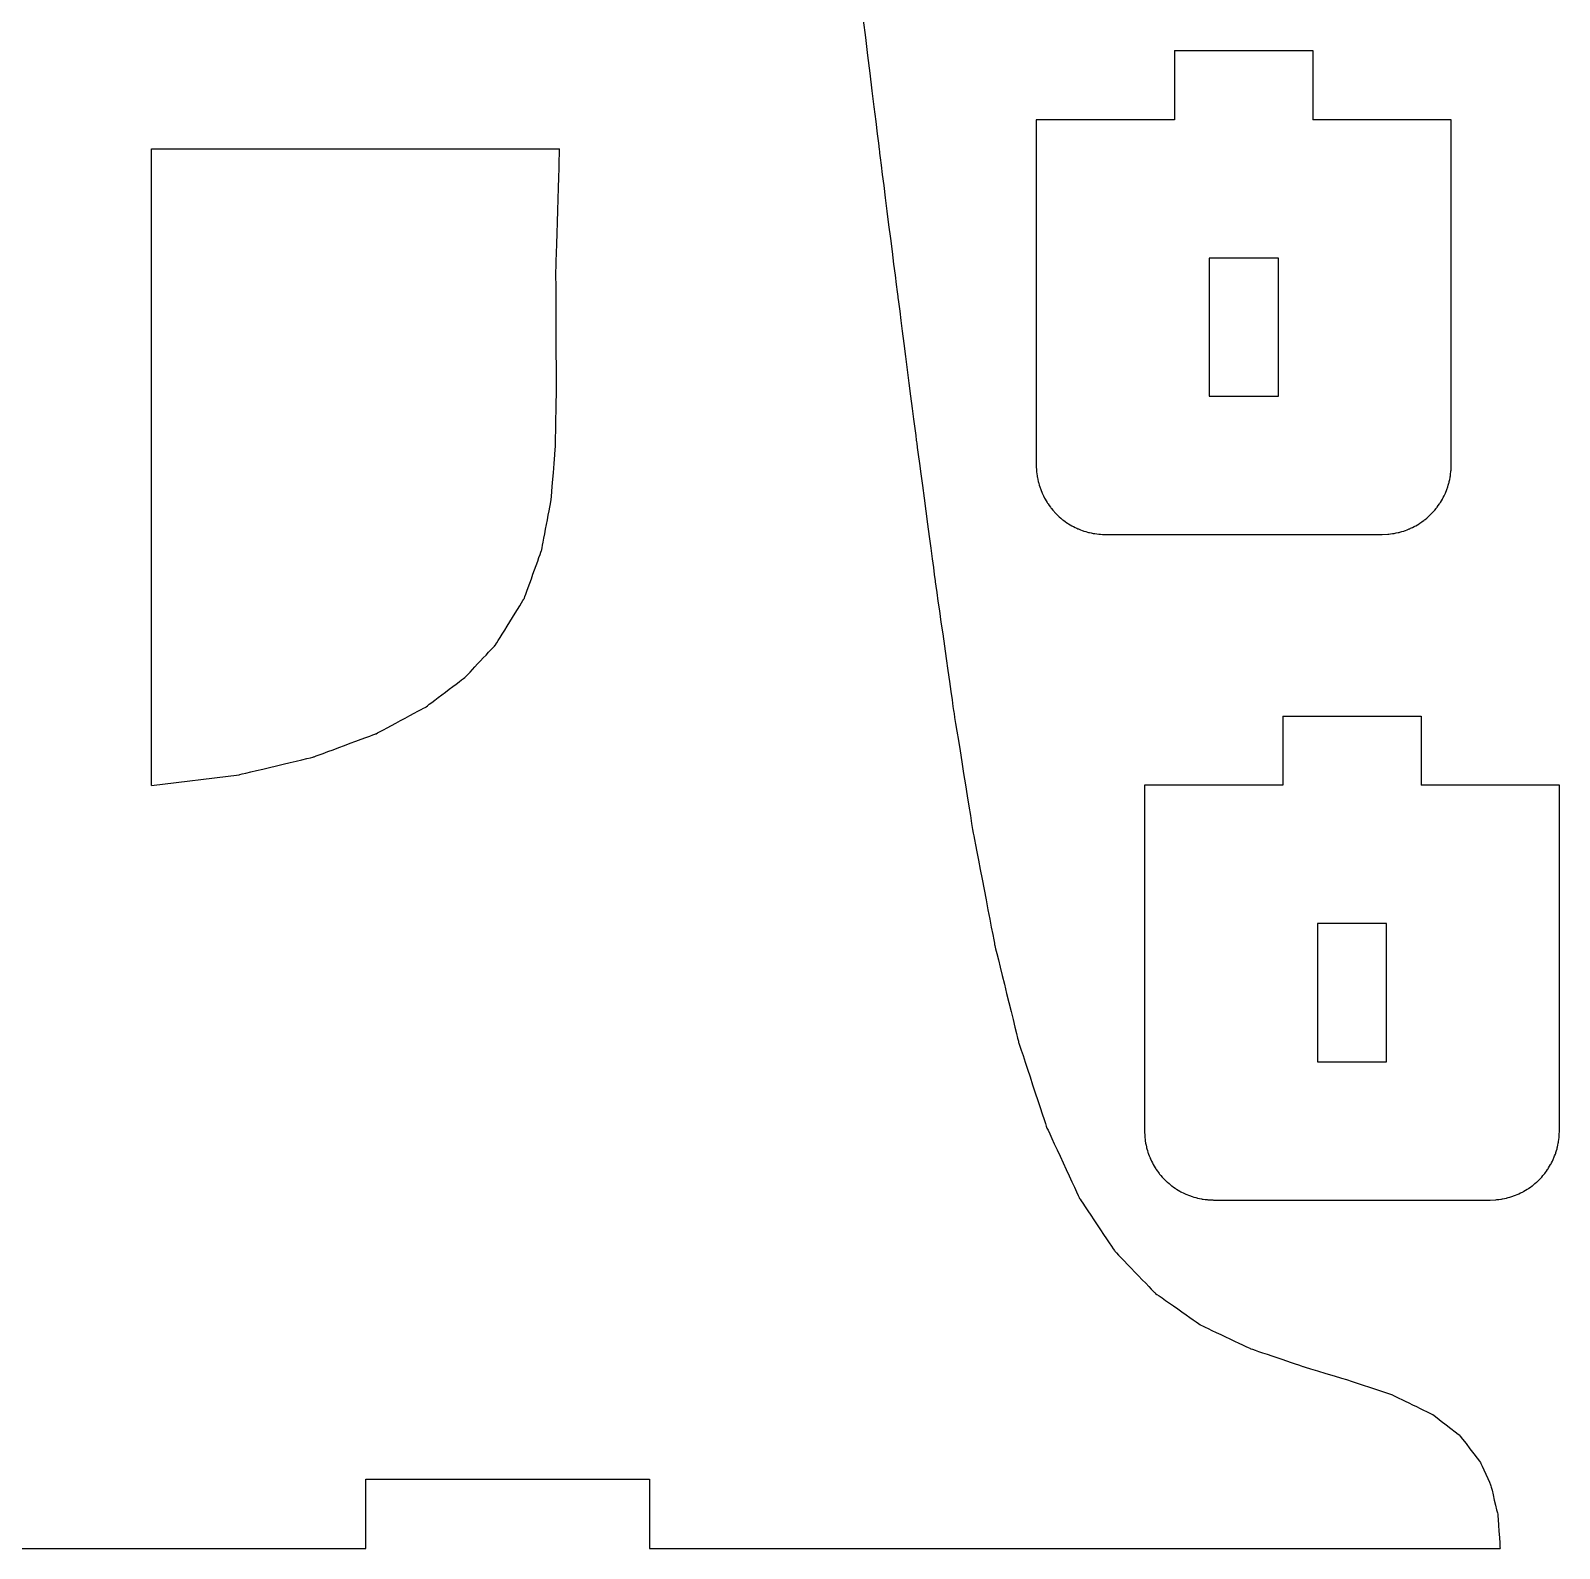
# Model space of a CAD drawing. Header units: centimetres. Extents: x -35.4 to 30.2, y -20.1 to 20.9.
# Drawn here: x -2.54 to 8.51, y -20.08 to -9.1 of the extents above; entities that cross this region are included whole.
import ezdxf

# ---------------------------------------------------------------- set-up
doc = ezdxf.new("R2010")
doc.units = ezdxf.units.CM
doc.header["$MEASUREMENT"] = 0
doc.layers.add('Capa 1', color=7, linetype='Continuous')

msp = doc.modelspace()

# ---------------------------------------------------------------- linework, layer by layer
at = {"layer": 'Capa 1', "color": 1, "lineweight": 25}
for points, knots in [([(8.08485, 0.41948), (8.08485, 0.41948), (8.05935, 0.2148), (8.05935, 0.2148), (8.05935, 0.2148), (8.05935, 0.2148), (7.98763, 0.04526), (7.98763, 0.04526), (7.98763, 0.04526), (7.98763, 0.04526), (7.8764, -0.09469), (7.8764, -0.09469), (7.8764, -0.09469), (7.8764, -0.09469), (7.649, -0.26007), (7.649, -0.26007), (7.649, -0.26007), (7.649, -0.26007), (7.36544, -0.38562), (7.36544, -0.38562), (7.36544, -0.38562), (7.36544, -0.38562), (6.92817, -0.51393), (6.92817, -0.51393), (6.92817, -0.51393), (6.92817, -0.51393), (6.45319, -0.62188), (6.45319, -0.62188), (6.45319, -0.62188), (6.45319, -0.62188), (5.96727, -0.73114), (5.96727, -0.73114), (5.96727, -0.73114), (5.96727, -0.73114), (5.39923, -0.88812), (5.39923, -0.88812), (5.39923, -0.88812), (5.39923, -0.88812), (4.87302, -1.09436), (4.87302, -1.09436), (4.87302, -1.09436), (4.87302, -1.09436), (4.40725, -1.36554), (4.40725, -1.36554), (4.40725, -1.36554), (4.40725, -1.36554), (4.01302, -1.71179), (4.01302, -1.71179), (4.01302, -1.71179), (4.01302, -1.71179), (3.69549, -2.13837), (3.69549, -2.13837), (3.69549, -2.13837), (3.69549, -2.13837), (3.46848, -2.61035), (3.46848, -2.61035), (3.46848, -2.61035), (3.46848, -2.61035), (3.30553, -3.15221), (3.30553, -3.15221), (3.30553, -3.15221), (3.30553, -3.15221), (3.20167, -3.76065), (3.20167, -3.76065), (3.20167, -3.76065), (3.20167, -3.76065), (3.15027, -4.43075), (3.15027, -4.43075), (3.15027, -4.43075), (3.15027, -4.43075), (3.14388, -5.15638), (3.14388, -5.15638), (3.14388, -5.15638), (3.14388, -5.15638), (3.17458, -5.93027), (3.17458, -5.93027), (3.17458, -5.93027), (3.17458, -5.93027), (3.27879, -7.22472), (3.27879, -7.22472), (3.27879, -7.22472), (3.27879, -7.22472), (3.42709, -8.58503), (3.42709, -8.58503), (3.42709, -8.58503), (3.42709, -8.58503), (3.59685, -9.97564), (3.59685, -9.97564), (3.59685, -9.97564), (3.59685, -9.97564), (3.73119, -11.03521), (3.73119, -11.03521), (3.73119, -11.03521), (3.73119, -11.03521), (3.86553, -12.07478), (3.86553, -12.07478), (3.86553, -12.07478), (3.86553, -12.07478), (3.99937, -13.07839), (3.99937, -13.07839), (3.99937, -13.07839), (3.99937, -13.07839), (4.13501, -14.03068), (4.13501, -14.03068), (4.13501, -14.03068), (4.13501, -14.03068), (4.27729, -14.91728), (4.27729, -14.91728), (4.27729, -14.91728), (4.27729, -14.91728), (4.43015, -15.71167), (4.43015, -15.71167), (4.43015, -15.71167), (4.43015, -15.71167), (4.60371, -16.4198), (4.60371, -16.4198), (4.60371, -16.4198), (4.60371, -16.4198), (4.80614, -17.03374), (4.80614, -17.03374), (4.80614, -17.03374), (4.80614, -17.03374), (5.045, -17.54872), (5.045, -17.54872), (5.045, -17.54872), (5.045, -17.54872), (5.29879, -17.93036), (5.29879, -17.93036), (5.29879, -17.93036), (5.29879, -17.93036), (5.59005, -18.23269), (5.59005, -18.23269), (5.59005, -18.23269), (5.59005, -18.23269), (5.91813, -18.46319), (5.91813, -18.46319), (5.91813, -18.46319), (5.91813, -18.46319), (6.2786, -18.63454), (6.2786, -18.63454), (6.2786, -18.63454), (6.2786, -18.63454), (6.662, -18.76559), (6.662, -18.76559), (6.662, -18.76559), (6.662, -18.76559), (6.98793, -18.86285), (6.98793, -18.86285), (6.98793, -18.86285), (6.98793, -18.86285), (7.30606, -18.97017), (7.30606, -18.97017), (7.30606, -18.97017), (7.30606, -18.97017), (7.59933, -19.1122), (7.59933, -19.1122), (7.59933, -19.1122), (7.59933, -19.1122), (7.79007, -19.25948), (7.79007, -19.25948), (7.79007, -19.25948), (7.79007, -19.25948), (7.94353, -19.45813), (7.94353, -19.45813), (7.94353, -19.45813), (7.94353, -19.45813), (8.01881, -19.62747), (8.01881, -19.62747), (8.01881, -19.62747), (8.01881, -19.62747), (8.0675, -19.83289), (8.0675, -19.83289), (8.0675, -19.83289), (8.0675, -19.83289), (8.08485, -20.0805), (8.08485, -20.0805)], [0, 0, 0, 0, 0.02222222, 0.02222222, 0.02222222, 0.02222223, 0.04444444, 0.04444444, 0.04444444, 0.04444445, 0.06666667, 0.06666667, 0.06666667, 0.06666668, 0.08888889, 0.08888889, 0.08888889, 0.0888889, 0.11111111, 0.11111111, 0.11111111, 0.11111112, 0.13333333, 0.13333333, 0.13333333, 0.13333334, 0.15555556, 0.15555556, 0.15555556, 0.15555557, 0.17777778, 0.17777778, 0.17777778, 0.17777779, 0.2, 0.2, 0.2, 0.20000001, 0.22222222, 0.22222222, 0.22222222, 0.22222223, 0.24444444, 0.24444444, 0.24444444, 0.24444445, 0.26666667, 0.26666667, 0.26666667, 0.26666668, 0.28888889, 0.28888889, 0.28888889, 0.2888889, 0.31111111, 0.31111111, 0.31111111, 0.31111112, 0.33333333, 0.33333333, 0.33333333, 0.33333334, 0.35555556, 0.35555556, 0.35555556, 0.35555557, 0.37777778, 0.37777778, 0.37777778, 0.37777779, 0.4, 0.4, 0.4, 0.40000001, 0.42222222, 0.42222222, 0.42222222, 0.42222223, 0.44444444, 0.44444444, 0.44444444, 0.44444445, 0.46666667, 0.46666667, 0.46666667, 0.46666668, 0.48888889, 0.48888889, 0.48888889, 0.4888889, 0.51111111, 0.51111111, 0.51111111, 0.51111112, 0.53333333, 0.53333333, 0.53333333, 0.53333334, 0.55555556, 0.55555556, 0.55555556, 0.55555557, 0.57777778, 0.57777778, 0.57777778, 0.57777779, 0.6, 0.6, 0.6, 0.60000001, 0.62222222, 0.62222222, 0.62222222, 0.62222223, 0.64444444, 0.64444444, 0.64444444, 0.64444445, 0.66666667, 0.66666667, 0.66666667, 0.66666668, 0.68888889, 0.68888889, 0.68888889, 0.6888889, 0.71111111, 0.71111111, 0.71111111, 0.71111112, 0.73333333, 0.73333333, 0.73333333, 0.73333334, 0.75555556, 0.75555556, 0.75555556, 0.75555557, 0.77777778, 0.77777778, 0.77777778, 0.77777779, 0.8, 0.8, 0.8, 0.80000001, 0.82222222, 0.82222222, 0.82222222, 0.82222223, 0.84444444, 0.84444444, 0.84444444, 0.84444445, 0.86666667, 0.86666667, 0.86666667, 0.86666668, 0.88888889, 0.88888889, 0.88888889, 0.8888889, 0.91111111, 0.91111111, 0.91111111, 0.91111112, 0.93333333, 0.93333333, 0.93333333, 0.93333334, 0.95555556, 0.95555556, 0.95555556, 0.95555557, 1, 1, 1, 1]), ([(-1.66515, -14.56256), (-1.66515, -14.56256), (-1.03233, -14.48351), (-1.03233, -14.48351), (-1.03233, -14.48351), (-1.03233, -14.48351), (-0.49382, -14.3551), (-0.49382, -14.3551), (-0.49382, -14.3551), (-0.49382, -14.3551), (-0.04632, -14.18908), (-0.04632, -14.18908), (-0.04632, -14.18908), (-0.04632, -14.18908), (0.31651, -13.99438), (0.31651, -13.99438), (0.31651, -13.99438), (0.31651, -13.99438), (0.60304, -13.77767), (0.60304, -13.77767), (0.60304, -13.77767), (0.60304, -13.77767), (0.82257, -13.54392), (0.82257, -13.54392), (0.82257, -13.54392), (0.82257, -13.54392), (1.02888, -13.20998), (1.02888, -13.20998), (1.02888, -13.20998), (1.02888, -13.20998), (1.15566, -12.85766), (1.15566, -12.85766), (1.15566, -12.85766), (1.15566, -12.85766), (1.22456, -12.49074), (1.22456, -12.49074), (1.22456, -12.49074), (1.22456, -12.49074), (1.25472, -12.11161), (1.25472, -12.11161), (1.25472, -12.11161), (1.25472, -12.11161), (1.26231, -11.72207), (1.26231, -11.72207), (1.26231, -11.72207), (1.26231, -11.72207), (1.25843, -10.85138), (1.25843, -10.85138), (1.25843, -10.85138), (1.25843, -10.85138), (1.28482, -9.9555), (1.28482, -9.9555)], [0, 0, 0, 0, 0.07142857, 0.07142857, 0.07142857, 0.07142858, 0.14285714, 0.14285714, 0.14285714, 0.14285715, 0.21428571, 0.21428571, 0.21428571, 0.21428572, 0.28571429, 0.28571429, 0.28571429, 0.2857143, 0.35714286, 0.35714286, 0.35714286, 0.35714287, 0.42857143, 0.42857143, 0.42857143, 0.42857144, 0.5, 0.5, 0.5, 0.50000001, 0.57142857, 0.57142857, 0.57142857, 0.57142858, 0.64285714, 0.64285714, 0.64285714, 0.64285715, 0.71428571, 0.71428571, 0.71428571, 0.71428572, 0.78571429, 0.78571429, 0.78571429, 0.7857143, 0.85714286, 0.85714286, 0.85714286, 0.85714287, 1, 1, 1, 1]), ([(4.73151, -12.24599), (4.73151, -12.24599), (4.73321, -12.28726), (4.73321, -12.28726), (4.73321, -12.28726), (4.73321, -12.28726), (4.73832, -12.32829), (4.73832, -12.32829), (4.73832, -12.32829), (4.73832, -12.32829), (4.74683, -12.36872), (4.74683, -12.36872), (4.74683, -12.36872), (4.74683, -12.36872), (4.75861, -12.40834), (4.75861, -12.40834), (4.75861, -12.40834), (4.75861, -12.40834), (4.77364, -12.44683), (4.77364, -12.44683), (4.77364, -12.44683), (4.77364, -12.44683), (4.79177, -12.48397), (4.79177, -12.48397), (4.79177, -12.48397), (4.79177, -12.48397), (4.81294, -12.51946), (4.81294, -12.51946), (4.81294, -12.51946), (4.81294, -12.51946), (4.83696, -12.55308), (4.83696, -12.55308), (4.83696, -12.55308), (4.83696, -12.55308), (4.86367, -12.58462), (4.86367, -12.58462), (4.86367, -12.58462), (4.86367, -12.58462), (4.89288, -12.61387), (4.89288, -12.61387), (4.89288, -12.61387), (4.89288, -12.61387), (4.92441, -12.64057), (4.92441, -12.64057), (4.92441, -12.64057), (4.92441, -12.64057), (4.95803, -12.66456), (4.95803, -12.66456), (4.95803, -12.66456), (4.95803, -12.66456), (4.99356, -12.68573), (4.99356, -12.68573), (4.99356, -12.68573), (4.99356, -12.68573), (5.03067, -12.70386), (5.03067, -12.70386), (5.03067, -12.70386), (5.03067, -12.70386), (5.06916, -12.71889), (5.06916, -12.71889), (5.06916, -12.71889), (5.06916, -12.71889), (5.10878, -12.73071), (5.10878, -12.73071), (5.10878, -12.73071), (5.10878, -12.73071), (5.1492, -12.73917), (5.1492, -12.73917), (5.1492, -12.73917), (5.1492, -12.73917), (5.19023, -12.74429), (5.19023, -12.74429), (5.19023, -12.74429), (5.19023, -12.74429), (5.23151, -12.74598), (5.23151, -12.74598)], [0, 0, 0, 0, 0.05, 0.05, 0.05, 0.05000001, 0.1, 0.1, 0.1, 0.10000001, 0.15, 0.15, 0.15, 0.15000001, 0.2, 0.2, 0.2, 0.20000001, 0.25, 0.25, 0.25, 0.25000001, 0.3, 0.3, 0.3, 0.30000001, 0.35, 0.35, 0.35, 0.35000001, 0.4, 0.4, 0.4, 0.40000001, 0.45, 0.45, 0.45, 0.45000001, 0.5, 0.5, 0.5, 0.50000001, 0.55, 0.55, 0.55, 0.55000001, 0.6, 0.6, 0.6, 0.60000001, 0.65, 0.65, 0.65, 0.65000001, 0.7, 0.7, 0.7, 0.70000001, 0.75, 0.75, 0.75, 0.75000001, 0.8, 0.8, 0.8, 0.80000001, 0.85, 0.85, 0.85, 0.85000001, 0.9, 0.9, 0.9, 0.90000001, 1, 1, 1, 1]), ([(7.23151, -12.74598), (7.23151, -12.74598), (7.27282, -12.74429), (7.27282, -12.74429), (7.27282, -12.74429), (7.27282, -12.74429), (7.31381, -12.73917), (7.31381, -12.73917), (7.31381, -12.73917), (7.31381, -12.73917), (7.35424, -12.73071), (7.35424, -12.73071), (7.35424, -12.73071), (7.35424, -12.73071), (7.39386, -12.71889), (7.39386, -12.71889), (7.39386, -12.71889), (7.39386, -12.71889), (7.43238, -12.70386), (7.43238, -12.70386), (7.43238, -12.70386), (7.43238, -12.70386), (7.46949, -12.68573), (7.46949, -12.68573), (7.46949, -12.68573), (7.46949, -12.68573), (7.50498, -12.66456), (7.50498, -12.66456), (7.50498, -12.66456), (7.50498, -12.66456), (7.53864, -12.64057), (7.53864, -12.64057), (7.53864, -12.64057), (7.53864, -12.64057), (7.57014, -12.61387), (7.57014, -12.61387), (7.57014, -12.61387), (7.57014, -12.61387), (7.59939, -12.58462), (7.59939, -12.58462), (7.59939, -12.58462), (7.59939, -12.58462), (7.62609, -12.55308), (7.62609, -12.55308), (7.62609, -12.55308), (7.62609, -12.55308), (7.65008, -12.51946), (7.65008, -12.51946), (7.65008, -12.51946), (7.65008, -12.51946), (7.67125, -12.48397), (7.67125, -12.48397), (7.67125, -12.48397), (7.67125, -12.48397), (7.68942, -12.44683), (7.68942, -12.44683), (7.68942, -12.44683), (7.68942, -12.44683), (7.70441, -12.40834), (7.70441, -12.40834), (7.70441, -12.40834), (7.70441, -12.40834), (7.71623, -12.36872), (7.71623, -12.36872), (7.71623, -12.36872), (7.71623, -12.36872), (7.72469, -12.32829), (7.72469, -12.32829), (7.72469, -12.32829), (7.72469, -12.32829), (7.72981, -12.28726), (7.72981, -12.28726), (7.72981, -12.28726), (7.72981, -12.28726), (7.7315, -12.24599), (7.7315, -12.24599)], [0, 0, 0, 0, 0.05, 0.05, 0.05, 0.05000001, 0.1, 0.1, 0.1, 0.10000001, 0.15, 0.15, 0.15, 0.15000001, 0.2, 0.2, 0.2, 0.20000001, 0.25, 0.25, 0.25, 0.25000001, 0.3, 0.3, 0.3, 0.30000001, 0.35, 0.35, 0.35, 0.35000001, 0.4, 0.4, 0.4, 0.40000001, 0.45, 0.45, 0.45, 0.45000001, 0.5, 0.5, 0.5, 0.50000001, 0.55, 0.55, 0.55, 0.55000001, 0.6, 0.6, 0.6, 0.60000001, 0.65, 0.65, 0.65, 0.65000001, 0.7, 0.7, 0.7, 0.70000001, 0.75, 0.75, 0.75, 0.75000001, 0.8, 0.8, 0.8, 0.80000001, 0.85, 0.85, 0.85, 0.85000001, 0.9, 0.9, 0.9, 0.90000001, 1, 1, 1, 1]), ([(5.51381, -17.06011), (5.51381, -17.06011), (5.5155, -17.10139), (5.5155, -17.10139), (5.5155, -17.10139), (5.5155, -17.10139), (5.52062, -17.14241), (5.52062, -17.14241), (5.52062, -17.14241), (5.52062, -17.14241), (5.52912, -17.18284), (5.52912, -17.18284), (5.52912, -17.18284), (5.52912, -17.18284), (5.5409, -17.22246), (5.5409, -17.22246), (5.5409, -17.22246), (5.5409, -17.22246), (5.55593, -17.26095), (5.55593, -17.26095), (5.55593, -17.26095), (5.55593, -17.26095), (5.57406, -17.29809), (5.57406, -17.29809), (5.57406, -17.29809), (5.57406, -17.29809), (5.59523, -17.33358), (5.59523, -17.33358), (5.59523, -17.33358), (5.59523, -17.33358), (5.61926, -17.3672), (5.61926, -17.3672), (5.61926, -17.3672), (5.61926, -17.3672), (5.64596, -17.39874), (5.64596, -17.39874), (5.64596, -17.39874), (5.64596, -17.39874), (5.67517, -17.42799), (5.67517, -17.42799), (5.67517, -17.42799), (5.67517, -17.42799), (5.70671, -17.45469), (5.70671, -17.45469), (5.70671, -17.45469), (5.70671, -17.45469), (5.74033, -17.47868), (5.74033, -17.47868), (5.74033, -17.47868), (5.74033, -17.47868), (5.77582, -17.49985), (5.77582, -17.49985), (5.77582, -17.49985), (5.77582, -17.49985), (5.81297, -17.51798), (5.81297, -17.51798), (5.81297, -17.51798), (5.81297, -17.51798), (5.85145, -17.53301), (5.85145, -17.53301), (5.85145, -17.53301), (5.85145, -17.53301), (5.89107, -17.54483), (5.89107, -17.54483), (5.89107, -17.54483), (5.89107, -17.54483), (5.9315, -17.55329), (5.9315, -17.55329), (5.9315, -17.55329), (5.9315, -17.55329), (5.97253, -17.55841), (5.97253, -17.55841), (5.97253, -17.55841), (5.97253, -17.55841), (6.0138, -17.5601), (6.0138, -17.5601)], [0, 0, 0, 0, 0.05, 0.05, 0.05, 0.05000001, 0.1, 0.1, 0.1, 0.10000001, 0.15, 0.15, 0.15, 0.15000001, 0.2, 0.2, 0.2, 0.20000001, 0.25, 0.25, 0.25, 0.25000001, 0.3, 0.3, 0.3, 0.30000001, 0.35, 0.35, 0.35, 0.35000001, 0.4, 0.4, 0.4, 0.40000001, 0.45, 0.45, 0.45, 0.45000001, 0.5, 0.5, 0.5, 0.50000001, 0.55, 0.55, 0.55, 0.55000001, 0.6, 0.6, 0.6, 0.60000001, 0.65, 0.65, 0.65, 0.65000001, 0.7, 0.7, 0.7, 0.70000001, 0.75, 0.75, 0.75, 0.75000001, 0.8, 0.8, 0.8, 0.80000001, 0.85, 0.85, 0.85, 0.85000001, 0.9, 0.9, 0.9, 0.90000001, 1, 1, 1, 1]), ([(8.01381, -17.5601), (8.01381, -17.5601), (8.05508, -17.55841), (8.05508, -17.55841), (8.05508, -17.55841), (8.05508, -17.55841), (8.09611, -17.55329), (8.09611, -17.55329), (8.09611, -17.55329), (8.09611, -17.55329), (8.13654, -17.54483), (8.13654, -17.54483), (8.13654, -17.54483), (8.13654, -17.54483), (8.17615, -17.53301), (8.17615, -17.53301), (8.17615, -17.53301), (8.17615, -17.53301), (8.21464, -17.51798), (8.21464, -17.51798), (8.21464, -17.51798), (8.21464, -17.51798), (8.25179, -17.49985), (8.25179, -17.49985), (8.25179, -17.49985), (8.25179, -17.49985), (8.28728, -17.47868), (8.28728, -17.47868), (8.28728, -17.47868), (8.28728, -17.47868), (8.32093, -17.45469), (8.32093, -17.45469), (8.32093, -17.45469), (8.32093, -17.45469), (8.35244, -17.42799), (8.35244, -17.42799), (8.35244, -17.42799), (8.35244, -17.42799), (8.38168, -17.39874), (8.38168, -17.39874), (8.38168, -17.39874), (8.38168, -17.39874), (8.40839, -17.3672), (8.40839, -17.3672), (8.40839, -17.3672), (8.40839, -17.3672), (8.43241, -17.33358), (8.43241, -17.33358), (8.43241, -17.33358), (8.43241, -17.33358), (8.45354, -17.29809), (8.45354, -17.29809), (8.45354, -17.29809), (8.45354, -17.29809), (8.47171, -17.26095), (8.47171, -17.26095), (8.47171, -17.26095), (8.47171, -17.26095), (8.4867, -17.22246), (8.4867, -17.22246), (8.4867, -17.22246), (8.4867, -17.22246), (8.49852, -17.18284), (8.49852, -17.18284), (8.49852, -17.18284), (8.49852, -17.18284), (8.50699, -17.14241), (8.50699, -17.14241), (8.50699, -17.14241), (8.50699, -17.14241), (8.5121, -17.10139), (8.5121, -17.10139), (8.5121, -17.10139), (8.5121, -17.10139), (8.5138, -17.06011), (8.5138, -17.06011)], [0, 0, 0, 0, 0.05, 0.05, 0.05, 0.05000001, 0.1, 0.1, 0.1, 0.10000001, 0.15, 0.15, 0.15, 0.15000001, 0.2, 0.2, 0.2, 0.20000001, 0.25, 0.25, 0.25, 0.25000001, 0.3, 0.3, 0.3, 0.30000001, 0.35, 0.35, 0.35, 0.35000001, 0.4, 0.4, 0.4, 0.40000001, 0.45, 0.45, 0.45, 0.45000001, 0.5, 0.5, 0.5, 0.50000001, 0.55, 0.55, 0.55, 0.55000001, 0.6, 0.6, 0.6, 0.60000001, 0.65, 0.65, 0.65, 0.65000001, 0.7, 0.7, 0.7, 0.70000001, 0.75, 0.75, 0.75, 0.75000001, 0.8, 0.8, 0.8, 0.80000001, 0.85, 0.85, 0.85, 0.85000001, 0.9, 0.9, 0.9, 0.90000001, 1, 1, 1, 1])]:
    msp.add_open_spline(points, degree=3, knots=knots, dxfattribs=at)
for points in [[(5.73153, -9.246), (5.73153, -9.246), (6.73152, -9.246), (6.73152, -9.246)], [(5.73153, -9.246), (5.73153, -9.246), (5.73153, -9.74599), (5.73153, -9.74599)], [(6.73152, -9.246), (6.73152, -9.246), (6.73152, -9.74599), (6.73152, -9.74599)], [(4.73151, -9.74599), (4.73151, -9.74599), (4.73151, -12.24599), (4.73151, -12.24599)], [(5.73153, -9.74599), (5.73153, -9.74599), (4.73151, -9.74599), (4.73151, -9.74599)], [(7.7315, -9.74599), (7.7315, -9.74599), (6.73152, -9.74599), (6.73152, -9.74599)], [(7.7315, -12.24599), (7.7315, -12.24599), (7.7315, -9.74599), (7.7315, -9.74599)], [(-1.66515, -14.56256), (-1.66515, -14.56256), (-1.66515, -9.9555), (-1.66515, -9.9555)], [(-1.66515, -9.9555), (-1.66515, -9.9555), (1.28482, -9.9555), (1.28482, -9.9555)], [(5.98151, -10.74598), (5.98151, -10.74598), (5.98151, -11.746), (5.98151, -11.746)], [(6.4815, -10.74598), (6.4815, -10.74598), (5.98151, -10.74598), (5.98151, -10.74598)], [(6.4815, -11.746), (6.4815, -11.746), (6.4815, -10.74598), (6.4815, -10.74598)], [(5.98151, -11.746), (5.98151, -11.746), (6.4815, -11.746), (6.4815, -11.746)], [(5.23151, -12.74598), (5.23151, -12.74598), (7.23151, -12.74598), (7.23151, -12.74598)], [(6.51379, -14.06012), (6.51379, -14.06012), (7.51381, -14.06012), (7.51381, -14.06012)], [(6.51379, -14.06012), (6.51379, -14.06012), (6.51379, -14.56012), (6.51379, -14.56012)], [(7.51381, -14.06012), (7.51381, -14.06012), (7.51381, -14.56012), (7.51381, -14.56012)], [(5.51381, -14.56012), (5.51381, -14.56012), (5.51381, -17.06011), (5.51381, -17.06011)], [(6.51379, -14.56012), (6.51379, -14.56012), (5.51381, -14.56012), (5.51381, -14.56012)], [(8.5138, -14.56012), (8.5138, -14.56012), (7.51381, -14.56012), (7.51381, -14.56012)], [(8.5138, -17.06011), (8.5138, -17.06011), (8.5138, -14.56012), (8.5138, -14.56012)], [(6.76381, -15.5601), (6.76381, -15.5601), (6.76381, -16.56012), (6.76381, -16.56012)], [(7.2638, -15.5601), (7.2638, -15.5601), (6.76381, -15.5601), (6.76381, -15.5601)], [(7.2638, -16.56012), (7.2638, -16.56012), (7.2638, -15.5601), (7.2638, -15.5601)], [(6.76381, -16.56012), (6.76381, -16.56012), (7.2638, -16.56012), (7.2638, -16.56012)], [(6.0138, -17.5601), (6.0138, -17.5601), (8.01381, -17.5601), (8.01381, -17.5601)], [(-0.11515, -19.58051), (-0.11515, -19.58051), (1.93484, -19.58051), (1.93484, -19.58051)], [(-0.11515, -20.0805), (-0.11515, -20.0805), (-0.11515, -19.58051), (-0.11515, -19.58051)], [(1.93484, -19.58051), (1.93484, -19.58051), (1.93484, -20.0805), (1.93484, -20.0805)], [(-4.21517, -20.0805), (-4.21517, -20.0805), (-0.11515, -20.0805), (-0.11515, -20.0805)], [(1.93484, -20.0805), (1.93484, -20.0805), (8.08485, -20.0805), (8.08485, -20.0805)]]:
    msp.add_open_spline(points, degree=3, dxfattribs=at)

doc.saveas('drawing.dxf')
